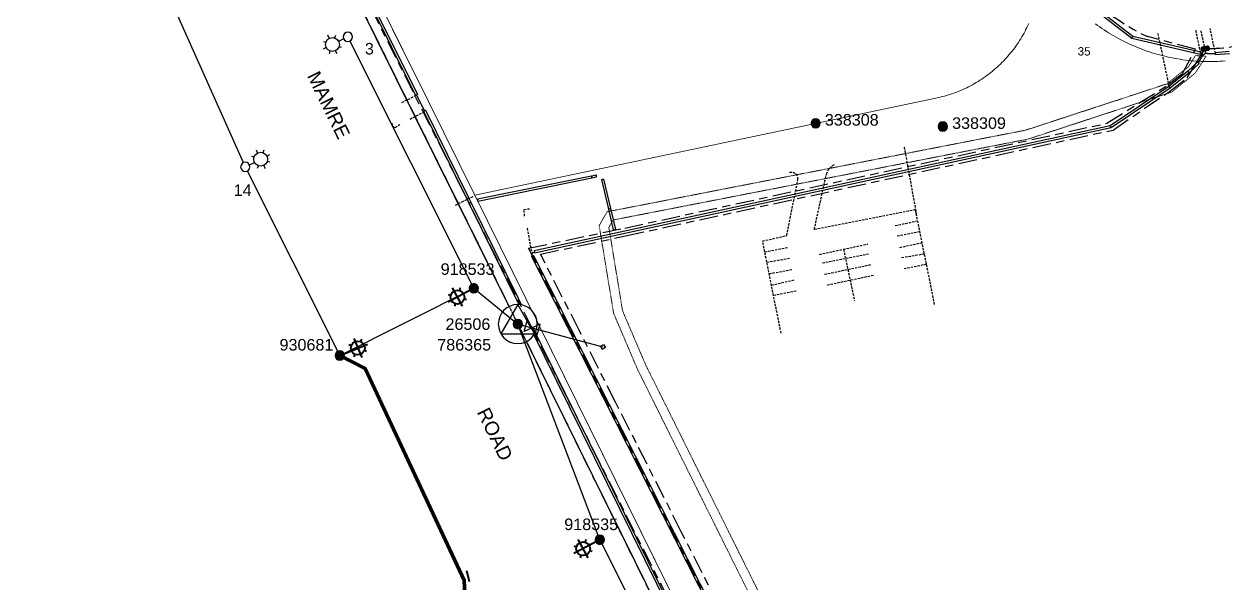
# Model space of a CAD drawing. Header units: metres. Extents: x 292510 to 295946, y 6251475 to 6256272.
# Drawn here: x 294210.9 to 294471, y 6255032.7 to 6255153.6 of the extents above; entities that cross this region are included whole.
import ezdxf
from ezdxf.enums import TextEntityAlignment as Align

# ---------------------------------------------------------------- set-up
doc = ezdxf.new("R2010")
doc.units = ezdxf.units.M
for name, pattern in [('Cable Exist OH', [1, 1, 0]), ('Cable Exist UG', [8.2, 4, -1.2, 1.8, -1.2]), ('DASHED', [0.75, 0.5, -0.25]), ('HIDDEN', [0.375, 0.25, -0.125]), ('HIDDEN2', [0.1875, 0.125, -0.0625]), ('IE Trench LV', [6.5, 5, -1.5])]:
    doc.linetypes.add(name, pattern=pattern)
doc.layers.get('0').update_dxf_attribs({"color": 6})
for name, color, linetype, lineweight in [('Cadastre Land Parcels_SP_EXT', 7, 'Continuous', 5), ('Cadastre Other Property_SP_EXT', 9, 'HIDDEN', 5), ('Cadastre Roads_SP_EXT', 7, 'Continuous', 5), ('Trench_SP_NEW', 7, 'Continuous', 40)]:
    doc.layers.add(name, color=color, linetype=linetype, lineweight=lineweight)
for name, color, linetype in [('Duct_SP_EXT', 7, 'Continuous'), ('Equip_HV_EXT', 7, 'Continuous'), ('Equip_LV_EXT', 7, 'Continuous'), ('Equip_SP_SL_EXT', 7, 'Continuous'), ('Equip_SP_SL_NEW', 7, 'Continuous'), ('Mains_HV_EXT', 7, 'Continuous'), ('Mains_HV_MOD', 7, 'Continuous'), ('OH_Details_SP_MISC', 6, 'Continuous'), ('Services_SP_EXT', 7, 'Continuous'), ('Sub_SP_TR_HV_LV_SL_LS_EXT', 7, 'Continuous'), ('SupportsOH_SP_TR_HV_LV_SL_EXT', 7, 'Continuous'), ('SupportsOH_SP_TR_HV_LV_SL_NEW', 7, 'Continuous'), ('Trench_SP_EXT', 7, 'Continuous'), ('UG_Details_SP_MISC', 7, 'Continuous')]:
    doc.layers.add(name, color=color, linetype=linetype)
doc.layers.add('UNKNOWN_FEATURES', color=1, linetype='DASHED', plot=False)
doc.styles.add('iecARIAL', font='arial.ttf', dxfattribs={"height": 2})
doc.styles.add('POLE_LABEL', font='arial.ttf')
doc.styles.add('SL_LABEL', font='arial.ttf')
doc.styles.get("Standard").update_dxf_attribs({"font": 'arial.ttf'})

# ---------------------------------------------------------------- blocks, each defined once
blk = doc.blocks.new('LV_OH_LINKS_DISTFUSE_EXT')
for p, q in [((0, 0), (0.96, 0)), ((3.84, 0), (4.8, 0))]:
    blk.add_line(p, q)
blk.add_lwpolyline([(3.84, -1.2), (3.84, 1.2), (0.96, -1.2), (0.96, 1.2)], close=True)
at = {"flags": 9}
for tag, p in [('ACTUAL_STATUS', (0, 0)), ('CONSTRUCTED_VOLTAGE', (0, -0.2)), ('OPERATING_VOLTAGE', (0, -0.6)), ('ORIENTATION', (0, -0.8)), ('OWNED_BY', (0, -1)), ('STATE', (0, -1.2)), ('SWITCH_TYPE', (0, -1.4)), ('NO_PHASES', (0, -0.4)), ('USAGE', (0, -1.6)), ('NOTES', (0, -1.8))]:
    blk.add_attdef(tag, text='', height=0.2, dxfattribs=at).set_placement(p, align=Align.MIDDLE_LEFT)
at = {"flags": 1}
blk.add_attdef('Z', (0, 0), '', height=0.2, dxfattribs=at)
blk = doc.blocks.new('CCP_EXT')
at = {"flags": 9}
blk.add_attdef('NOTES', text='', height=0.2, dxfattribs=at).set_placement((0, -2), align=Align.MIDDLE_LEFT)
blk.add_wipeout([(0, 0.57), (0.57, 0), (0, -0.57), (-0.57, 0)])
blk.add_lwpolyline([(-0.57, 0), (0, 0.57), (0.57, 0), (0, -0.57), (-0.57, 0)])
at = {"flags": 1}
blk.add_attdef('Z', (0, 0), '', height=0.2, dxfattribs=at)
at = {"flags": 9}
for tag, p in [('CCP_TYPE', (0, 0)), ('CONSTRUCTED_VOLTAGE', (0, -0.2)), ('OPERATING_VOLTAGE', (0, -0.6)), ('ORIENTATION', (0, -0.8)), ('OWNED_BY', (0, -1)), ('STATE', (0, -1.8)), ('NO_PHASES', (0, -0.4)), ('USAGE', (0, -1.2)), ('LEGEND', (0, -1.4)), ('LIFE_SUPPORT', (0, -1.6))]:
    blk.add_attdef(tag, text='', height=0.2, dxfattribs=at).set_placement(p, align=Align.MIDDLE_LEFT)
blk = doc.blocks.new('POLE_EXT')
blk.add_hatch(color=256).paths.add_polyline_path([(-1, 0, 1), (1, 0, 1)])
blk.add_lwpolyline([(-1, 0, 1), (1, 0, 1)], format="xyb", close=True)
for tag, height, flags, p in [('pNumber', 2.5, 8, (-17.84, 2.07)), ('OWNED_BY', 0.2, 9, (1.35, -0.4)), ('SPECIAL_USE', 0.2, 9, (1.35, -0.8)), ('STATE', 0.2, 9, (1.35, -1)), ('cLV', 0.2, 9, (1.35, -1.4)), ('hDepth', 0.2, 9, (1.35, -1.6)), ('hDia', 0.2, 9, (1.35, -1.8)), ('cHV', 0.2, 9, (1.35, -2)), ('PARENT', 0.2, 9, (1.35, -0.6)), ('USAGE', 0.2, 9, (1.35, -1.2)), ('LBRACKET', 0.2, 9, (1.35, -2.2)), ('LExisting', 0.2, 9, (1.35, -2.4)), ('LANTNUMBER', 0.2, 9, (1.35, -2.6)), ('cLinedev', 0.2, 9, (1.35, -3.4)), ('pExisting', 0.2, 9, (1.35, -3.8)), ('pFooting', 0.2, 9, (1.35, -4.4)), ('pNew', 0.2, 9, (1.35, -4.6)), ('pRelocate', 0.2, 9, (1.35, -5)), ('pRemove', 0.2, 9, (1.35, -5.2)), ('LOther', 0.2, 9, (1.35, -2.8)), ('LRemove', 0.2, 9, (1.35, -3)), ('LEGEND', 0.2, 9, (1.35, -3.2)), ('LOCATION', 0.2, 9, (1.35, -3.6)), ('PFNUMBER', 0.2, 9, (1.35, -4)), ('NEWPFNUMBER', 0.2, 9, (1.35, -4.2)), ('pReplace', 0.2, 9, (1.35, -5.4)), ('pStay', 0.2, 9, (1.35, -5.6)), ('pType', 0.2, 9, (1.35, -5.8)), ('cspan', 0.2, 9, (1.35, -6)), ('STREETNAME', 0.2, 9, (1.35, -6.2)), ('SUBURB', 0.2, 9, (1.35, -6.4)), ('OPERATED_BY', 0.2, 9, (1.36, -7.01)), ('NOTES', 0.2, 9, (1.35, -6.6)), ('MAINTAINED_BY', 0.2, 9, (1.36, -6.81))]:
    blk.add_attdef(tag, text='', height=height, dxfattribs=dict(flags=flags)).set_placement(p, align=Align.MIDDLE_LEFT)
at = {"style": 'POLE_LABEL'}
for tag, height, flags, p in [('ASSET_NUM', 2.5, 8, (2, 2)), ('STRUCTURE_PLANT_NUMBER', 0.2, 9, (1.35, 0.03)), ('STREET_CODE', 0.2, 9, (1.35, -0.2))]:
    blk.add_attdef(tag, text='', height=height, dxfattribs=dict(at, flags=flags)).set_placement(p, align=Align.MIDDLE_LEFT)
at = {"flags": 1}
blk.add_attdef('Z', (1.35, -7.33), '', height=0.2, dxfattribs=at)
blk = doc.blocks.new('HV_STJ_EXT')
h = blk.add_hatch(color=256)
edge = h.paths.add_edge_path()
edge.add_ellipse((-0.59, 0.13), major_axis=(0.226, 0.226), ratio=1, start_angle=45, end_angle=135)
edge.add_line((-0.91, 0.13), (-0.91, -0.13))
edge.add_ellipse((-0.59, -0.13), major_axis=(0.226, 0.226), ratio=1, start_angle=135, end_angle=225)
edge.add_line((-0.59, -0.45), (0.59, -0.45))
edge.add_ellipse((0.59, -0.13), major_axis=(-0.226, 0.226), ratio=1, start_angle=135, end_angle=225)
edge.add_line((0.91, -0.13), (0.91, 0.13))
edge.add_ellipse((0.59, 0.13), major_axis=(-0.226, 0.226), ratio=1, start_angle=225, end_angle=315)
edge.add_line((0.59, 0.45), (-0.59, 0.45))
blk.add_lwpolyline([(-0.91, 0.13), (-0.91, -0.13, 0.414214), (-0.59, -0.45), (0.59, -0.45, 0.414214), (0.91, -0.13), (0.91, 0.13, 0.414214), (0.59, 0.45), (-0.59, 0.45, 0.414214)], format="xyb", close=True)
for tag, flags, p in [('ORIENTATION', 9, (1.5, 0)), ('Z', 1, (1.5, -0.8)), ('USAGE', 9, (1.5, -0.2)), ('LEGEND', 9, (1.5, -0.4)), ('NOTES', 9, (1.5, -0.6))]:
    blk.add_attdef(tag, text='', height=0.2, dxfattribs=dict(flags=flags)).set_placement(p, align=Align.MIDDLE_LEFT)
blk = doc.blocks.new('*U4246')
for tag, height, flags, p in [('OPERATING_VOLTAGE', 0.2, 9, (0, -1.4)), ('ORIENTATION', 0.2, 9, (0, -1.6)), ('OWNED_BY', 0.2, 9, (0, -1.8)), ('STATE', 0.2, 9, (0, -2)), ('CEXIST', 0.2, 9, (0, -2.4)), ('CNEW', 0.2, 9, (0, -2.6)), ('NO_PHASES', 0.2, 9, (0, -1.2)), ('USAGE', 0.2, 9, (0, -2.2)), ('LNUMBER', 2.5, 8, (1.2, -2.8)), ('CNUMBER', 0.2, 9, (0, -2.8)), ('CREMOVE', 0.2, 9, (0, -3)), ('CREPLACE', 0.2, 9, (0, -3.2)), ('LKINGHEIGHT', 0.2, 9, (0, -3.4)), ('LBRACKET', 0.2, 9, (0, -3.6)), ('LBRACKETVOCAB', 0.2, 9, (0, -3.8)), ('LCATEGORY', 0.2, 9, (0, -4)), ('LCHARGE1', 0.2, 9, (0, -4.2)), ('LCHARGE1PERCENT', 0.2, 9, (0, -4.4)), ('LCHARGE2', 0.2, 9, (0, -4.6)), ('LCHARGE2PERCENT', 0.2, 9, (0, -4.8)), ('LCHARGE3', 0.2, 9, (0, -5)), ('LCHARGE3PERCENT', 0.2, 9, (0, -5.2)), ('LEXIST', 0.2, 9, (0, -5.4)), ('LLAMP', 0.2, 9, (0, -5.6)), ('LLAMPVOCAB', 0.2, 9, (0, -5.8)), ('LMAST', 0.2, 9, (0, -6)), ('LMASTVOCAB', 0.2, 9, (0, -6.2)), ('LNEW', 0.2, 9, (0, -6.4)), ('LANTNUMBER', 0.2, 9, (0, -6.6)), ('LOUTREACH', 0.2, 9, (0, -7)), ('LOUTREACHVOCAB', 0.2, 9, (0, -7.2)), ('LRATECODE', 0.2, 9, (0, -7.4)), ('LREMOVE', 0.2, 9, (0, -7.6)), ('LREPLACE', 0.2, 9, (0, -7.8)), ('SUBURB', 0.2, 9, (0, -8.6)), ('STREETNAME', 0.2, 9, (0, -8.8)), ('LTYPE', 0.2, 9, (0, -8)), ('LTYPEVOCAB', 0.2, 9, (0, -8.2)), ('LEGEND', 0.2, 9, (0, -8.4)), ('LOCATION', 0.2, 9, (0, -9)), ('NOTES', 0.2, 9, (0, -9.2)), ('MAINTAINED_BY', 0.2, 9, (0, -9.86))]:
    blk.add_attdef(tag, text='', height=height, dxfattribs=dict(flags=flags)).set_placement(p, align=Align.MIDDLE_LEFT)
at = {"flags": 9}
blk.add_attdef('OPERATED_BY', (0, -9.61), '', height=0.2, dxfattribs=at)
blk.add_wipeout([(0, 4.97), (1.46, 4.18), (2.25, 2.72), (1.46, 1.26), (0, 0.36), (-1.46, 1.26), (-2.25, 2.72), (-1.46, 4.18)])
for p, q in [((-2.25, 2.72), (-1.5, 2.72)), ((-1.46, 4.18), (-1.06, 3.78)), ((0, 4.22), (0, 4.97)), ((1.46, 4.18), (1.06, 3.78)), ((1.5, 2.72), (2.25, 2.72)), ((-1.46, 1.26), (-1.06, 1.66)), ((0, 0), (0, 1.22)), ((0, 0), (0, 0)), ((1.46, 1.26), (1.06, 1.66))]:
    blk.add_line(p, q)
blk.add_circle((0, 2.72), 1.5)
at = {"style": 'SL_LABEL'}
for tag, height, flags, p in [('ASSET_NUM', 2.5, 8, (2, 2)), ('STREET_CODE', 0.2, 9, (0, -0.2))]:
    blk.add_attdef(tag, text='', height=height, dxfattribs=dict(at, flags=flags)).set_placement(p, align=Align.MIDDLE_LEFT)
at = {"flags": 1}
blk.add_attdef('Z', (0, 0), '', height=0.2, dxfattribs=at)
at = {"flags": 9}
for tag, p in [('CONSTRUCTED_VOLTAGE', (0, -0.4)), ('CONTROL_TYPE', (0, -0.6)), ('LANTERN_PURPOSE', (0, -0.8)), ('LANTERN_TYPE', (0, -1))]:
    blk.add_attdef(tag, text='', height=0.2, dxfattribs=at).set_placement(p, align=Align.MIDDLE_LEFT)
blk = doc.blocks.new('SUB_POLE_EXT')
blk.add_wipeout([(0, 4.22), (0.42, 4.2), (0.83, 4.14), (1.21, 4.05), (1.62, 3.9), (1.99, 3.72), (2.35, 3.51), (2.68, 3.26), (2.99, 2.99), (3.28, 2.66), (3.52, 2.34), (3.76, 1.92), (3.9, 1.62), (4.04, 1.23), (4.18, 0.63), (4.22, 0), (4.18, -0.61), (4.06, -1.15), (3.9, -1.62), (3.58, -2.24), (3.22, -2.73), (2.97, -3.01), (2.68, -3.26), (2.36, -3.5), (2, -3.72), (1.64, -3.89), (1.25, -4.03), (0.82, -4.14), (0.42, -4.2), (0, -4.22), (-0.41, -4.2), (-0.8, -4.15), (-1.21, -4.05), (-1.62, -3.9), (-1.99, -3.73), (-2.35, -3.51), (-2.68, -3.26), (-2.96, -3.02), (-3.23, -2.72), (-3.51, -2.35), (-3.71, -2.01), (-3.91, -1.6), (-4.05, -1.21), (-4.16, -0.76), (-4.22, -0.14), (-4.21, 0.39), (-4.14, 0.83), (-4.03, 1.27), (-3.9, 1.63), (-3.71, 2.02), (-3.5, 2.37), (-3.28, 2.67), (-2.99, 2.99), (-2.68, 3.27), (-2.33, 3.52), (-1.98, 3.73), (-1.63, 3.9), (-1.2, 4.05), (-0.78, 4.15), (-0.4, 4.21)])
blk.add_line((2.16, 0.48), (2.16, 0.48, 0))
blk.add_lwpolyline([(-4.22, 0, 1), (4.22, 0, 1)], format="xyb", close=True)
blk.add_lwpolyline([(2.14, 0.52), (0, 4.22), (-3.66, -2.11), (3.66, -2.11)], close=True)
for tag, height, flags, p in [('ASSET_NUM', 2.5, 8, (2, 2)), ('STREET_CODE', 0.2, 9, (1.5, 0)), ('CONSTRUCTED_VOLTAGE', 0.2, 9, (1.5, -0.2)), ('OPERATING_VOLTAGE', 0.2, 9, (1.5, -0.6)), ('OPERATED_BY', 0.2, 9, (1.5, -0.8)), ('ORIENTATION', 0.2, 9, (1.5, -1.2)), ('OWNED_BY', 0.2, 9, (1.5, -1.4)), ('SECONDARY_VOLTAGE', 0.2, 9, (1.5, -1.6)), ('STATE', 0.2, 9, (1.5, -1.8)), ('SUBSTATION_TYPE', 0.2, 9, (1.5, -2)), ('NO_PHASES', 0.2, 9, (1.5, -0.4)), ('MAINTAINED_BY', 0.2, 9, (1.5, -1)), ('USAGE', 0.2, 9, (1.5, -2.2)), ('LEGEND', 0.2, 9, (1.5, -2.4)), ('LOCATION', 0.2, 9, (1.5, -2.6)), ('STREETNAME', 0.2, 9, (1.5, -2.8)), ('SUBURB', 0.2, 9, (1.5, -3)), ('Z', 0.2, 1, (1.5, -3.4)), ('NOTES', 0.2, 9, (1.5, -3.2))]:
    blk.add_attdef(tag, text='', height=height, dxfattribs=dict(flags=flags)).set_placement(p, align=Align.MIDDLE_LEFT)
blk = doc.blocks.new('POLE_NEW')
for tag, height, flags, p in [('pNumber', 2.5, 8, (-17.84, 2.07)), ('LANTNUMBER', 0.2, 9, (1.15, -2.6)), ('cLinedev', 0.2, 9, (1.15, -3.4)), ('pExisting', 0.2, 9, (1.15, -3.6)), ('pFooting', 0.2, 9, (1.15, -4.2)), ('pNew', 0.2, 9, (1.15, -4.4)), ('pRelocate', 0.2, 9, (1.15, -4.8)), ('pRemove', 0.2, 9, (1.15, -5)), ('pReplace', 0.2, 9, (1.15, -5.2)), ('LOther', 0.2, 9, (1.15, -2.8)), ('LRemove', 0.2, 9, (1.15, -3)), ('LEGEND', 0.2, 9, (1.15, -3.2)), ('PFNUMBER', 0.2, 9, (1.15, -3.8)), ('NEWPFNUMBER', 0.2, 9, (1.15, -4)), ('pStay', 0.2, 9, (1.15, -5.4)), ('pType', 0.2, 9, (1.15, -5.6)), ('cspan', 0.2, 9, (1.15, -5.8)), ('SUBURB', 0.2, 9, (1.15, -6)), ('STREETNAME', 0.2, 9, (1.15, -6.2)), ('OPERATED_BY', 0.2, 9, (1.15, -6.89)), ('LOCATION', 0.2, 9, (1.15, -6.4)), ('NOTES', 0.2, 9, (1.15, -6.6)), ('MAINTAINED_BY', 0.2, 9, (1.15, -7.22))]:
    blk.add_attdef(tag, text='', height=height, dxfattribs=dict(flags=flags)).set_placement(p, align=Align.MIDDLE_LEFT)
at = {"flags": 1}
blk.add_attdef('Z', (1.15, -7.59), '', height=0.2, dxfattribs=at)
blk.add_wipeout([(0.07, 1), (-0.06, 1), (-0.18, 0.98), (-0.3, 0.95), (-0.42, 0.91), (-0.53, 0.85), (-0.63, 0.77), (-0.73, 0.69), (-0.81, 0.59), (-0.87, 0.49), (-0.93, 0.37), (-0.97, 0.25), (-0.99, 0.13), (-1, 0.01), (-0.99, -0.12), (-0.97, -0.24), (-0.93, -0.36), (-0.88, -0.48), (-0.81, -0.58), (-0.73, -0.68), (-0.64, -0.77), (-0.54, -0.84), (-0.43, -0.9), (-0.31, -0.95), (-0.19, -0.98), (-0.07, -1), (0.06, -1), (0.18, -0.98), (0.3, -0.95), (0.42, -0.91), (0.53, -0.85), (0.63, -0.77), (0.73, -0.69), (0.81, -0.59), (0.87, -0.49), (0.93, -0.37), (0.97, -0.25), (0.99, -0.13), (1, -0.01), (0.99, 0.12), (0.97, 0.24), (0.93, 0.36), (0.88, 0.48), (0.81, 0.58), (0.73, 0.68), (0.64, 0.77), (0.54, 0.84), (0.43, 0.9), (0.31, 0.95), (0.19, 0.98)])
at = {"lineweight": -3}
blk.add_lwpolyline([(-1, 0, 1), (1, 0, 1)], format="xyb", close=True, dxfattribs=at)
at = {"style": 'POLE_LABEL'}
for tag, height, flags, p in [('ASSET_NUM', 2.5, 8, (2, 2)), ('STRUCTURE_PLANT_NUMBER', 0.2, 9, (1.15, 0.09)), ('STREET_CODE', 0.2, 9, (1.15, -0.2))]:
    blk.add_attdef(tag, text='', height=height, dxfattribs=dict(at, flags=flags)).set_placement(p, align=Align.MIDDLE_LEFT)
at = {"flags": 9}
for tag, p in [('OWNED_BY', (1.15, -0.4)), ('SPECIAL_USE', (1.15, -0.8)), ('STATE', (1.15, -1)), ('cLV', (1.15, -1.4)), ('hDepth', (1.15, -1.6)), ('hDia', (1.15, -1.8)), ('cHV', (1.15, -2)), ('PARENT', (1.15, -0.6)), ('USAGE', (1.15, -1.2)), ('LBRACKET', (1.15, -2.2)), ('LExisting', (1.15, -2.4))]:
    blk.add_attdef(tag, text='', height=0.2, dxfattribs=at).set_placement(p, align=Align.MIDDLE_LEFT)
blk = doc.blocks.new('SL_LANTERN_EXT')
at = {"lineweight": 40}
for p, q in [((-1.46, 5.68), (-1.06, 5.28)), ((0, 1.97), (0, 6.47)), ((1.46, 5.68), (1.06, 5.28)), ((-2.25, 4.22), (2.25, 4.22)), ((-1.46, 2.76), (-1.06, 3.16)), ((0, 0), (0, 2.72)), ((1.46, 2.76), (1.06, 3.16))]:
    blk.add_line(p, q, dxfattribs=at)
blk.add_circle((0, 4.22), 1.5, dxfattribs=at)
at = {"style": 'iecARIAL', "flags": 9}
blk.add_attdef('ASSET_NUM', (1.5, 1.5), '', height=2.5, dxfattribs=at)
for tag, p, height, flags in [('OPERATING_VOLTAGE', (0.98, -1.65), 0.2, 9), ('ORIENTATION', (0.98, -1.85), 0.2, 9), ('OWNED_BY', (0.98, -2.05), 0.2, 9), ('STATE', (0.98, -2.25), 0.2, 9), ('CONSTRUCTED_VOLTAGE', (0.98, -0.65), 0.2, 9), ('CONTROL_TYPE', (0.98, -0.85), 0.2, 9), ('LANTERN_PURPOSE', (0.98, -1.05), 0.2, 9), ('LANTERN_TYPE', (0.98, -1.25), 0.2, 9), ('NO_PHASES', (0.98, -1.45), 0.2, 9), ('USAGE', (0.98, -2.45), 0.2, 9), ('CEXIST', (0.98, -2.65), 0.2, 9), ('LNUMBER', (2.18, -3.25), 2.5, 8), ('CNEW', (0.98, -2.85), 0.2, 9), ('CNUMBER', (0.98, -3.05), 0.2, 9), ('CREMOVE', (0.98, -3.25), 0.2, 9), ('CREPLACE', (0.98, -3.45), 0.2, 9), ('LKINGHEIGHT', (0.98, -3.65), 0.2, 9), ('LBRACKET', (0.98, -3.85), 0.2, 9), ('LBRACKETVOCAB', (0.98, -4.05), 0.2, 9), ('LCATEGORY', (0.98, -4.25), 0.2, 9), ('LCHARGE1', (0.98, -4.45), 0.2, 9), ('LCHARGE1PERCENT', (0.98, -4.65), 0.2, 9), ('LCHARGE2', (0.98, -4.85), 0.2, 9), ('LCHARGE2PERCENT', (0.98, -5.05), 0.2, 9), ('LCHARGE3', (0.98, -5.25), 0.2, 9), ('LCHARGE3PERCENT', (0.98, -5.45), 0.2, 9), ('LEXIST', (0.98, -5.65), 0.2, 9), ('LLAMP', (0.98, -5.85), 0.2, 9), ('LLAMPVOCAB', (0.98, -6.05), 0.2, 9), ('LMAST', (0.98, -6.25), 0.2, 9), ('LMASTVOCAB', (0.98, -6.45), 0.2, 9), ('LNEW', (0.98, -6.65), 0.2, 9), ('LANTNUMBER', (0.98, -6.85), 0.2, 9), ('LOUTREACH', (0.98, -7.25), 0.2, 9), ('LOUTREACHVOCAB', (0.98, -7.45), 0.2, 9), ('LRATECODE', (0.98, -7.65), 0.2, 9), ('LREMOVE', (0.98, -7.85), 0.2, 9), ('STREETNAME', (0.98, -9.25), 0.2, 9), ('SUBURB', (0.98, -9.45), 0.2, 1), ('LREPLACE', (0.98, -8.05), 0.2, 9), ('LTYPE', (0.98, -8.25), 0.2, 9), ('LTYPEVOCAB', (0.98, -8.45), 0.2, 9), ('LEGEND', (0.98, -8.65), 0.2, 9), ('LOCATION', (0.98, -8.85), 0.2, 9), ('NOTES', (0.98, -9.05), 0.2, 9)]:
    blk.add_attdef(tag, p, '', height=height, dxfattribs=dict(flags=flags))

msp = doc.modelspace()

# ---------------------------------------------------------------- linework, layer by layer
at = {"layer": 'Cadastre Land Parcels_SP_EXT', "linetype": 'Continuous'}
for points in [[(294275.16, 6255183.89), (294298.53, 6255136.92), (294308.54, 6255116.66), (294408.38, 6255137.63), (294408.38, 6255137.63), (294408.84, 6255137.73), (294409.3, 6255137.84), (294409.75, 6255137.95), (294410.21, 6255138.07), (294410.66, 6255138.19), (294411.11, 6255138.33), (294411.56, 6255138.47), (294412.01, 6255138.62), (294412.45, 6255138.78), (294412.89, 6255138.94), (294413.33, 6255139.12), (294413.76, 6255139.3), (294414.19, 6255139.48), (294414.62, 6255139.68), (294415.05, 6255139.88), (294415.47, 6255140.09), (294415.89, 6255140.3), (294416.3, 6255140.52), (294416.71, 6255140.75), (294417.12, 6255140.99), (294417.52, 6255141.23), (294417.92, 6255141.48), (294418.32, 6255141.74), (294418.71, 6255142), (294419.09, 6255142.27), (294419.47, 6255142.55), (294419.85, 6255142.83), (294420.22, 6255143.12), (294420.59, 6255143.41), (294420.95, 6255143.71), (294421.31, 6255144.02), (294421.66, 6255144.33), (294422, 6255144.65), (294422.34, 6255144.97), (294422.68, 6255145.3), (294423.01, 6255145.64), (294423.33, 6255145.98), (294423.65, 6255146.32), (294423.96, 6255146.68), (294424.27, 6255147.03), (294424.57, 6255147.39), (294424.87, 6255147.76), (294425.15, 6255148.13), (294425.44, 6255148.51), (294425.71, 6255148.89), (294425.98, 6255149.28), (294426.24, 6255149.67), (294426.5, 6255150.06), (294426.75, 6255150.46), (294426.99, 6255150.86), (294427.23, 6255151.27), (294427.46, 6255151.68), (294427.68, 6255152.09), (294427.89, 6255152.51), (294428.1, 6255152.93), (294428.3, 6255153.36), (294428.5, 6255153.79)], [(294471.04, 6255145.66), (294470.47, 6255145.62), (294469.89, 6255145.58), (294469.32, 6255145.56), (294468.74, 6255145.54), (294468.17, 6255145.53), (294467.59, 6255145.52), (294467.02, 6255145.53), (294466.45, 6255145.54), (294465.87, 6255145.56), (294465.3, 6255145.59), (294464.72, 6255145.63), (294464.15, 6255145.67), (294463.58, 6255145.72), (294463.01, 6255145.78), (294462.44, 6255145.85), (294461.87, 6255145.93), (294461.3, 6255146.01), (294460.73, 6255146.1), (294460.17, 6255146.2), (294459.6, 6255146.31), (294459.04, 6255146.43), (294458.48, 6255146.55), (294457.92, 6255146.68), (294457.36, 6255146.82), (294456.8, 6255146.97), (294456.25, 6255147.12), (294455.7, 6255147.28), (294455.15, 6255147.45), (294454.6, 6255147.63), (294454.06, 6255147.81), (294453.52, 6255148), (294452.98, 6255148.2), (294452.44, 6255148.41), (294451.91, 6255148.62), (294451.38, 6255148.85), (294450.85, 6255149.08), (294450.33, 6255149.31), (294449.81, 6255149.56), (294449.29, 6255149.81), (294448.78, 6255150.06), (294448.27, 6255150.33), (294447.76, 6255150.6), (294447.26, 6255150.88), (294446.76, 6255151.17), (294446.26, 6255151.46), (294445.77, 6255151.76), (294445.29, 6255152.06), (294444.81, 6255152.38), (294444.33, 6255152.7), (294443.86, 6255153.02), (294443.39, 6255153.36), (294442.92, 6255153.7)]]:
    msp.add_lwpolyline(points, dxfattribs=at)
at = {"layer": 'Cadastre Roads_SP_EXT', "linetype": 'Continuous'}
for p, q in [((294298.53, 6255136.92), (294275.16, 6255183.89)), ((294308.54, 6255116.66), (294298.53, 6255136.92))]:
    msp.add_line(p, q, dxfattribs=at)
at = {"layer": 'Duct_SP_EXT'}
for p, q in [((294273.42, 6255183.02), (294295.74, 6255138.19)), ((294273.85, 6255183.24), (294296.17, 6255138.4)), ((294438.72, 6255159.95), (294450.78, 6255150.58)), ((294439.06, 6255160.29), (294450.99, 6255151.03)), ((294450.78, 6255150.58), (294450.88, 6255150.8)), ((294450.78, 6255150.58), (294465.63, 6255147.15)), ((294450.99, 6255151.03), (294450.88, 6255150.8)), ((294450.99, 6255151.03), (294465.74, 6255147.61)), ((294465.63, 6255147.15), (294465.68, 6255147.38)), ((294465.74, 6255147.61), (294465.68, 6255147.38)), ((294468.92, 6255147.51), (294471.89, 6255147.76)), ((294468.92, 6255147.51), (294468.93, 6255147.27)), ((294468.95, 6255147.04), (294468.93, 6255147.27)), ((294468.95, 6255147.04), (294471.94, 6255147.28)), ((294462.93, 6255143.45), (294458.82, 6255140.14)), ((294465.08, 6255145.47), (294462.93, 6255143.45)), ((294462.93, 6255143.45), (294463.09, 6255143.27)), ((294465.41, 6255145.11), (294463.25, 6255143.09)), ((294465.08, 6255145.47), (294465.25, 6255145.29)), ((294465.41, 6255145.11), (294465.25, 6255145.29)), ((294463.25, 6255143.09), (294459.1, 6255139.75)), ((294463.25, 6255143.09), (294463.09, 6255143.27)), ((294295.74, 6255138.19), (294295.95, 6255138.29)), ((294296.17, 6255138.4), (294295.95, 6255138.29)), ((294458.82, 6255140.14), (294446.11, 6255131.64)), ((294459.1, 6255139.75), (294446.3, 6255131.19)), ((294458.82, 6255140.14), (294458.96, 6255139.95)), ((294459.1, 6255139.75), (294458.96, 6255139.95)), ((294297.43, 6255134.77), (294297.64, 6255134.87)), ((294297.43, 6255134.77), (294306.8, 6255115.8)), ((294297.86, 6255134.98), (294297.64, 6255134.87)), ((294297.86, 6255134.98), (294307.23, 6255116.01)), ((294446.11, 6255131.64), (294321.4, 6255104.55)), ((294446.3, 6255131.19), (294321.5, 6255104.08)), ((294446.11, 6255131.64), (294446.2, 6255131.42)), ((294446.3, 6255131.19), (294446.2, 6255131.42)), ((294309.13, 6255115.83), (294333.8, 6255120.84)), ((294309.23, 6255115.36), (294333.9, 6255120.36)), ((294333.8, 6255120.84), (294334.81, 6255121.04)), ((294333.8, 6255120.84), (294333.85, 6255120.6)), ((294333.9, 6255120.36), (294333.85, 6255120.6)), ((294333.9, 6255120.36), (294334.9, 6255120.57)), ((294334.81, 6255121.04), (294334.85, 6255120.8)), ((294334.9, 6255120.57), (294334.85, 6255120.8)), ((294335.95, 6255119.99), (294336.18, 6255120.05)), ((294335.95, 6255119.99), (294337.46, 6255113.62)), ((294336.41, 6255120.1), (294336.18, 6255120.05)), ((294336.41, 6255120.1), (294337.93, 6255113.73)), ((294306.8, 6255115.8), (294307.02, 6255115.91)), ((294306.8, 6255115.8), (294307.26, 6255114.87)), ((294307.23, 6255116.01), (294307.02, 6255115.91)), ((294307.23, 6255116.01), (294307.69, 6255115.09)), ((294307.26, 6255114.87), (294307.48, 6255114.98)), ((294307.26, 6255114.87), (294307.48, 6255114.98)), ((294307.26, 6255114.87), (294373.6, 6254980.58)), ((294307.69, 6255115.09), (294307.48, 6255114.98)), ((294307.69, 6255115.09), (294307.48, 6255114.98)), ((294307.69, 6255115.09), (294374.03, 6254980.79)), ((294309.13, 6255115.83), (294309.18, 6255115.6)), ((294309.23, 6255115.36), (294309.18, 6255115.6)), ((294337.46, 6255113.62), (294337.69, 6255113.67)), ((294337.46, 6255113.62), (294338.53, 6255109.1)), ((294337.93, 6255113.73), (294337.69, 6255113.67)), ((294337.93, 6255113.73), (294339, 6255109.22)), ((294338.53, 6255109.1), (294338.77, 6255109.16)), ((294339, 6255109.22), (294338.77, 6255109.16)), ((294321.4, 6255104.55), (294321.45, 6255104.31)), ((294321.5, 6255104.08), (294321.45, 6255104.31)), ((294320.83, 6255103.39), (294321.05, 6255103.5)), ((294320.83, 6255103.39), (294321.13, 6255102.81)), ((294321.26, 6255103.6), (294321.05, 6255103.5)), ((294321.13, 6255102.81), (294321.34, 6255102.92)), ((294321.26, 6255103.6), (294321.55, 6255103.02)), ((294321.55, 6255103.02), (294321.34, 6255102.92)), ((294325.95, 6255093.32), (294326.16, 6255093.43)), ((294326.37, 6255093.54), (294326.16, 6255093.43))]:
    msp.add_line(p, q, dxfattribs=at)
at = {"layer": 'Mains_HV_EXT', "linetype": 'Cable Exist UG'}
msp.add_lwpolyline([(294466.7, 6255148.31, 0.060327), (294479.19, 6255150.03), (294479.19, 6255150.03), (294618.91, 6255179.07)], format="xyb", dxfattribs=at)
at = {"layer": 'Mains_HV_MOD', "linetype": 'Cable Exist OH'}
msp.add_lwpolyline([(294234.25, 6255257.89), (294249.77, 6255225.68), (294282.82, 6255159.42), (294282.89, 6255159.28), (294312.63, 6255099.33), (294312.64, 6255099.3)], dxfattribs=at)
at = {"layer": 'OH_Details_SP_MISC', "color": 7, "linetype": 'Continuous', "flags": 128}
msp.add_lwpolyline([(294234.25, 6255258.04), (294249.76, 6255225.69), (294282.89, 6255159.28), (294312.57, 6255099.33), (294343.16, 6255037.43), (294364.92, 6254993.37), (294404.03, 6254918.03)], dxfattribs=at)
at = {"layer": 'OH_Details_SP_MISC', "color": 7, "linetype": 'Continuous', "ltscale": 0.5, "flags": 128}
msp.add_lwpolyline([(294335.61, 6255042.09), (294362.88, 6254987.69)], dxfattribs=at)
at = {"layer": 'Trench_SP_EXT', "linetype": 'Cable Exist UG'}
for points in [[(294465.21, 6255145.23), (294466.14, 6255146.86), (294466.14, 6255146.86, 0.483202), (294465.68, 6255147.38)], [(294465.22, 6255145.25), (294466.09, 6255146.78), (294466.09, 6255146.78, -0.250845), (294467.18, 6255147.27), (294467.18, 6255147.27), (294468.93, 6255147.27)], [(294321.03, 6255103.52), (294320.93, 6255103.73), (294320.93, 6255103.73, -0.462226), (294321.11, 6255104.23), (294321.11, 6255104.23), (294321.45, 6255104.31)]]:
    msp.add_lwpolyline(points, format="xyb", dxfattribs=at)
msp.add_lwpolyline([(294295.95, 6255138.29), (294297.64, 6255134.87)], dxfattribs=at)
at = {"layer": 'Trench_SP_NEW', "linetype": 'IE Trench LV', "ltscale": 0.5, "const_width": 0.6, "elevation": -1011.14, "flags": 128}
msp.add_lwpolyline([(294272.54, 6254998.79), (294275.53, 6255000.84), (294299.21, 6255018.83), (294306.59, 6255027.54), (294306.3, 6255033.26), (294284.82, 6255079.09), (294279.31, 6255081.94)], dxfattribs=at)
at = {"layer": 'Trench_SP_NEW', "linetype": 'IE Trench LV', "ltscale": 0.5, "flags": 128}
msp.add_lwpolyline([(294306.72, 6255035.44), (294307.35, 6255033.05)], dxfattribs=at)
at = {"layer": 'UG_Details_SP_MISC', "ltscale": 0.5}
for p, q in [((294279.2, 6255081.72), (294279.31, 6255081.94)), ((294284.64, 6255078.92), (294279.2, 6255081.72)), ((294279.42, 6255082.15), (294279.31, 6255081.94)), ((294285.01, 6255079.27), (294279.42, 6255082.15)), ((294284.64, 6255078.92), (294284.82, 6255079.09)), ((294306.06, 6255033.2), (294284.64, 6255078.92)), ((294285.01, 6255079.27), (294284.82, 6255079.09)), ((294306.54, 6255033.32), (294285.01, 6255079.27)), ((294306.06, 6255033.2), (294306.3, 6255033.26)), ((294306.35, 6255027.62), (294306.06, 6255033.2)), ((294306.54, 6255033.32), (294306.3, 6255033.26)), ((294306.84, 6255027.45), (294306.54, 6255033.32))]:
    msp.add_line(p, q, dxfattribs=at)
at = {"layer": 'UNKNOWN_FEATURES'}
for points in [[(294456.42, 6255151.63), (294458.86, 6255140.06)], [(294464.6, 6255152.31), (294465.65, 6255147.37)], [(294466.85, 6255147.3), (294465.76, 6255152.4)], [(294468.93, 6255147.27), (294467.75, 6255152.65)], [(294292.74, 6255136.66), (294295.95, 6255138.29)], [(294294.54, 6255133.1), (294297.75, 6255134.74)], [(294292.35, 6255131.86), (294291.18, 6255131.13), (294290.43, 6255132.42)], [(294401.51, 6255127.02), (294404.13, 6255112.63)], [(294304.35, 6255114.48), (294308.29, 6255116.43)], [(294319.34, 6255112.1), (294319.18, 6255113.55), (294320.38, 6255113.69)], [(294404.45, 6255111.01), (294399.51, 6255109.97)], [(294319.85, 6255109.46), (294320.83, 6255104.44)], [(294404.92, 6255108.72), (294399.97, 6255107.75)], [(294371.34, 6255104.35), (294376.42, 6255105.33)], [(294383.16, 6255103.82), (294393.63, 6255106.05)], [(294388.39, 6255104.93), (294390.75, 6255093.75)], [(294405.41, 6255106.31), (294400.37, 6255105.2)], [(294371.79, 6255102.12), (294376.95, 6255103.04)], [(294383.81, 6255101.99), (294393.82, 6255103.95)], [(294405.9, 6255103.88), (294400.82, 6255103.04)], [(294372.29, 6255099.63), (294377.21, 6255100.55)], [(294384.27, 6255099.5), (294394.54, 6255101.66)], [(294384.86, 6255097.21), (294394.87, 6255099.31)], [(294406.35, 6255101.67), (294401.54, 6255100.68)], [(294372.79, 6255097.16), (294377.8, 6255098.33)], [(294373.22, 6255094.99), (294378.19, 6255095.97)]]:
    msp.add_lwpolyline(points, dxfattribs=at)
for points in [[(294408.11, 6255092.97), (294403.96, 6255113.44), (294382.05, 6255109.19), (294384.66, 6255121.16), (294384.66, 6255121.16, -0.205616), (294386.37, 6255123.19)], [(294374.87, 6255086.74), (294370.86, 6255106.7), (294376.1, 6255107.88), (294378.52, 6255120.05), (294378.52, 6255120.05, 0.57108), (294376.49, 6255121.42)]]:
    msp.add_lwpolyline(points, format="xyb", dxfattribs=at)

# ---------------------------------------------------------------- block references
at = {"layer": 'Equip_HV_EXT', "rotation": 10.20090966417272}
msp.add_blockref('HV_STJ_EXT', (294466.7, 6255148.31), dxfattribs=at)
at = {"layer": 'Equip_SP_SL_EXT', "ltscale": 0.5}
for p, rotation in [((294279.31, 6255081.94, 37), 292.6096414428714), ((294335.72, 6255042.14, 74), 118.2726701072438)]:
    msp.add_blockref('SL_LANTERN_EXT', p, dxfattribs=dict(at, rotation=rotation))
at = {"layer": 'SupportsOH_SP_TR_HV_LV_SL_EXT'}
ref = msp.add_blockref('POLE_EXT', (294382.34, 6255132.17), dxfattribs=at)
ref.add_attrib('ASSET_NUM', '338308', dxfattribs={"layer": '0', "height": 2.5, "style": 'POLE_LABEL'}).set_placement((294384.34, 6255132.92), align=Align.MIDDLE_LEFT)
ref = msp.add_blockref('POLE_EXT', (294409.89, 6255131.46), dxfattribs=at)
ref.add_attrib('ASSET_NUM', '338309', dxfattribs={"layer": '0', "height": 2.5, "style": 'POLE_LABEL'}).set_placement((294411.89, 6255132.21), align=Align.MIDDLE_LEFT)
at = {"layer": 'SupportsOH_SP_TR_HV_LV_SL_EXT', "ltscale": 0.5}
ref = msp.add_blockref('POLE_EXT', (294308.33, 6255096.48), dxfattribs=at)
ref.add_attrib('ASSET_NUM', '918533', dxfattribs={"layer": '0', "height": 2.5, "style": 'POLE_LABEL'}).set_placement((294301.16, 6255100.63), align=Align.MIDDLE_LEFT)
ref = msp.add_blockref('POLE_EXT', (294279.31, 6255081.94, 37), dxfattribs=at)
ref.add_attrib('ASSET_NUM', '930681', dxfattribs={"layer": '0', "height": 2.5, "style": 'POLE_LABEL'}).set_placement((294266.27, 6255084.26, 37), align=Align.MIDDLE_LEFT)
ref = msp.add_blockref('POLE_EXT', (294335.61, 6255042.09), dxfattribs=at)
ref.add_attrib('ASSET_NUM', '918535', dxfattribs={"layer": '0', "height": 2.5, "style": 'POLE_LABEL'}).set_placement((294327.92, 6255045.42), align=Align.MIDDLE_LEFT)

# ---------------------------------------------------------------- texts
at = {"layer": 'Cadastre Land Parcels_SP_EXT'}
msp.add_text('35', height=1.8, dxfattribs=at).set_placement((294439.07, 6255146.84))
at = {"layer": 'Cadastre Roads_SP_EXT'}
for s, p in [('MAMRE', (294272.15, 6255142.48)), ('ROAD', (294308.91, 6255069.71))]:
    msp.add_text(s, height=3, rotation=295.9855, dxfattribs=at).set_placement(p)

# ---------------------------------------------------------------- next in the draw order: block references
at = {"layer": 'Sub_SP_TR_HV_LV_SL_LS_EXT', "linetype": 'IE Trench LV'}
ref = msp.add_blockref('SUB_POLE_EXT', (294317.85, 6255088.74), dxfattribs=at)
ref.add_attrib('ASSET_NUM', '26506', dxfattribs={"layer": '0', "height": 2.5}).set_placement((294302.2, 6255088.73), align=Align.MIDDLE_LEFT)

# ---------------------------------------------------------------- next in the draw order: linework, layer by layer
at = {"layer": 'Cadastre Land Parcels_SP_EXT', "linetype": 'Continuous'}
msp.add_lwpolyline([(294428.5, 6255153.79), (294428.3, 6255153.36), (294428.1, 6255152.93), (294427.89, 6255152.51), (294427.68, 6255152.09), (294427.46, 6255151.68), (294427.23, 6255151.27), (294426.99, 6255150.86), (294426.75, 6255150.46), (294426.5, 6255150.06), (294426.24, 6255149.67), (294425.98, 6255149.28), (294425.71, 6255148.89), (294425.44, 6255148.51), (294425.15, 6255148.13), (294424.87, 6255147.76), (294424.57, 6255147.39), (294424.27, 6255147.03), (294423.96, 6255146.68), (294423.65, 6255146.32), (294423.33, 6255145.98), (294423.01, 6255145.64), (294422.68, 6255145.3), (294422.34, 6255144.97), (294422, 6255144.65), (294421.66, 6255144.33), (294421.31, 6255144.02), (294420.95, 6255143.71), (294420.59, 6255143.41), (294420.22, 6255143.12), (294419.85, 6255142.83), (294419.47, 6255142.55), (294419.09, 6255142.27), (294418.71, 6255142), (294418.32, 6255141.74), (294417.92, 6255141.48), (294417.52, 6255141.23), (294417.12, 6255140.99), (294416.71, 6255140.75), (294416.3, 6255140.52), (294415.89, 6255140.3), (294415.47, 6255140.09), (294415.05, 6255139.88), (294414.62, 6255139.68), (294414.19, 6255139.48), (294413.76, 6255139.3), (294413.33, 6255139.12), (294412.89, 6255138.94), (294412.45, 6255138.78), (294412.01, 6255138.62), (294411.56, 6255138.47), (294411.11, 6255138.33), (294410.66, 6255138.19), (294410.21, 6255138.07), (294409.75, 6255137.95), (294409.3, 6255137.84), (294408.84, 6255137.73), (294408.38, 6255137.63), (294308.54, 6255116.66), (294375.33, 6254981.46)], dxfattribs=at)
at = {"layer": 'Duct_SP_EXT'}
for p, q in [((294321.13, 6255102.81), (294325.95, 6255093.32)), ((294321.55, 6255103.02), (294326.37, 6255093.54))]:
    msp.add_line(p, q, dxfattribs=at)
at = {"layer": 'OH_Details_SP_MISC', "color": 7, "linetype": 'Continuous', "ltscale": 0.5, "flags": 128}
msp.add_lwpolyline([(294308.33, 6255096.48), (294317.85, 6255088.74)], dxfattribs=at)

# ---------------------------------------------------------------- next in the draw order: block references
at = {"layer": 'Equip_LV_EXT', "rotation": 344.9492007801209}
msp.add_blockref('LV_OH_LINKS_DISTFUSE_EXT', (294318.65, 6255088.54), dxfattribs=at)
at = {"layer": 'Equip_SP_SL_EXT', "ltscale": 0.5, "rotation": 118.2726701072438}
msp.add_blockref('SL_LANTERN_EXT', (294308.5, 6255096.57, 111), dxfattribs=at)
at = {"layer": 'SupportsOH_SP_TR_HV_LV_SL_EXT'}
ref = msp.add_blockref('POLE_EXT', (294317.85, 6255088.74), dxfattribs=at)
ref.add_attrib('ASSET_NUM', '786365', dxfattribs={"height": 2.5, "style": 'POLE_LABEL'}).set_placement((294300.42, 6255084.27), align=Align.MIDDLE_LEFT)

# ---------------------------------------------------------------- next in the draw order: block references
at = {"layer": 'Services_SP_EXT', "rotation": 165.3581156788245}
msp.add_blockref('CCP_EXT', (294336.29, 6255083.79), dxfattribs=at)

# ---------------------------------------------------------------- next in the draw order: linework, layer by layer
at = {"layer": 'Cadastre Other Property_SP_EXT', "linetype": 'HIDDEN2'}
msp.add_lwpolyline([(294422.97, 6254924.37), (294345.6, 6255079.79), (294340.54, 6255091.6), (294337.57, 6255109.66), (294338.46, 6255111.25), (294428.37, 6255128.76), (294459.41, 6255138.92), (294464.55, 6255143.05), (294466.86, 6255146.66), (294464.59, 6255146.84), (294464.59, 6255146.84), (294463.04, 6255144.4), (294458.44, 6255140.71), (294427.87, 6255130.7), (294337.18, 6255113.03), (294335.48, 6255110.03), (294338.61, 6255091.04), (294343.78, 6255078.96), (294394.64, 6254976.77)], dxfattribs=at)
at = {"layer": 'Cadastre Roads_SP_EXT', "linetype": 'Continuous'}
msp.add_line((294375.33, 6254981.46), (294308.54, 6255116.66), dxfattribs=at)
at = {"layer": 'Duct_SP_EXT'}
for p, q in [((294325.95, 6255093.32), (294360.53, 6255025.23)), ((294326.37, 6255093.54), (294360.96, 6255025.44))]:
    msp.add_line(p, q, dxfattribs=at)
at = {"layer": 'Mains_HV_MOD', "linetype": 'Cable Exist UG'}
for points in [[(294439.09, 6254853.4), (294236.08, 6255256.29), (294212.32, 6255326.37), (294210.94, 6255338.01)], [(294450.45, 6254880.12), (294448.46, 6254880.45), (294443.66, 6254879.57), (294436.93, 6254879.03), (294436.93, 6254879.03), (294383.76, 6254983.78), (294353.26, 6255043.82), (294339.03, 6255071.83), (294331.19, 6255087.28), (294322.78, 6255103.85), (294341.2, 6255107.82), (294341.2, 6255107.82), (294446.74, 6255130.72), (294446.74, 6255130.72), (294458.93, 6255139.05), (294462.81, 6255142.01), (294464.84, 6255145.34), (294466.7, 6255148.31)]]:
    msp.add_lwpolyline(points, dxfattribs=at)
msp.add_lwpolyline([(294452.31, 6254876.6), (294446.28, 6254875.43), (294435.75, 6254877.64), (294435.75, 6254877.64), (294424.72, 6254899.35), (294407.16, 6254933.94), (294393.2, 6254961.44), (294382.22, 6254983.04), (294337.47, 6255071.3), (294329.29, 6255087.27), (294320.2, 6255105.16), (294320.2, 6255105.16), (294341, 6255109.51), (294445.37, 6255132.17), (294458.63, 6255140.46), (294461.79, 6255142.93), (294464.58, 6255148.22), (294464.58, 6255148.22), (294453.97, 6255150.99), (294453.97, 6255150.99, -0.118748), (294434.33, 6255167.56)], format="xyb", dxfattribs=at)
at = {"layer": 'Mains_HV_MOD', "linetype": 'Cable Exist OH'}
msp.add_lwpolyline([(294312.64, 6255099.3), (294343.16, 6255037.43), (294364.72, 6254993.86), (294365, 6254993.33)], dxfattribs=at)
at = {"layer": 'OH_Details_SP_MISC', "color": 7, "linetype": 'Continuous', "ltscale": 0.5, "flags": 128}
msp.add_lwpolyline([(294335.61, 6255042.09), (294317.85, 6255088.74)], dxfattribs=at)
at = {"layer": 'Services_SP_EXT'}
msp.add_lwpolyline([(294317.91, 6255088.74), (294336.29, 6255083.79)], dxfattribs=at)

# ---------------------------------------------------------------- next in the draw order: block references
at = {"layer": 'Equip_SP_SL_NEW'}
for p, rotation in [((294280.15, 6255150.44, 37), 116.5682110073349), ((294259.75, 6255123.18, 37), 296.5682110073349)]:
    msp.add_blockref('*U4246', p, dxfattribs=dict(at, rotation=rotation))

# ---------------------------------------------------------------- next in the draw order: linework, layer by layer
at = {"layer": 'OH_Details_SP_MISC', "color": 7, "linetype": 'Continuous', "ltscale": 0.5, "elevation": 37, "flags": 128}
for points in [[(294226.56, 6255202.98), (294240.21, 6255164.44), (294258.85, 6255122.74), (294279.31, 6255081.94), (294308.33, 6255096.48)], [(294308.33, 6255096.48), (294281.05, 6255150.88)]]:
    msp.add_lwpolyline(points, dxfattribs=at)

# ---------------------------------------------------------------- next in the draw order: block references
at = {"layer": 'SupportsOH_SP_TR_HV_LV_SL_NEW'}
ref = msp.add_blockref('POLE_NEW', (294281.05, 6255150.88, 37), dxfattribs=at)
ref.add_attrib('pNumber', '3', dxfattribs={"height": 2.5}).set_placement((294284.75, 6255148.3, 37), align=Align.MIDDLE_LEFT)
ref = msp.add_blockref('POLE_NEW', (294258.85, 6255122.74, 37), dxfattribs=at)
ref.add_attrib('pNumber', '14', dxfattribs={"height": 2.5}).set_placement((294256.34, 6255117.7, -974.14), align=Align.MIDDLE_LEFT)

doc.saveas('drawing.dxf')
